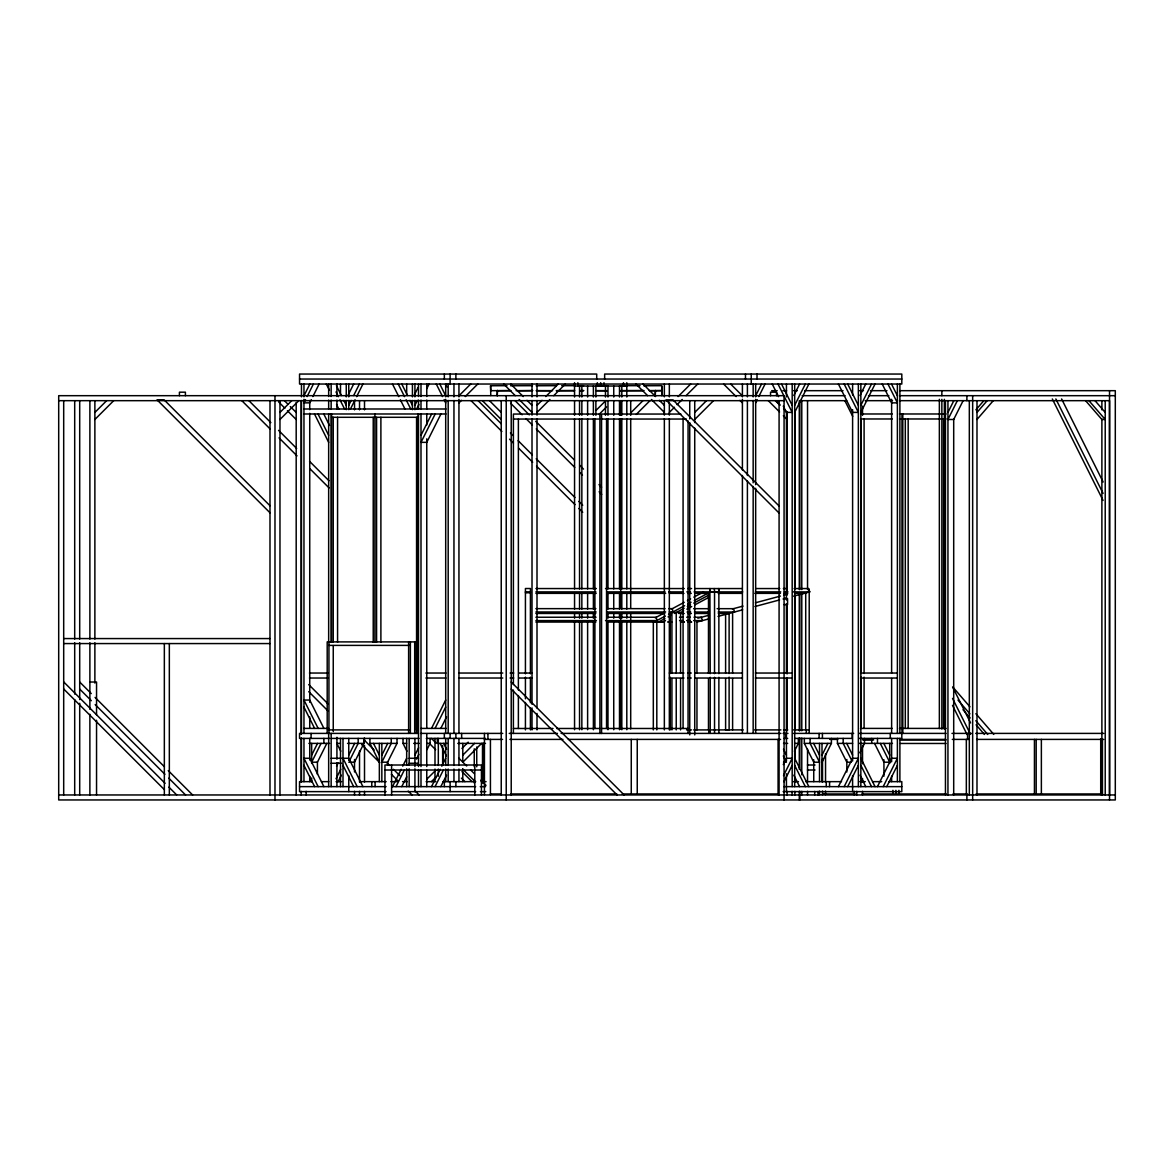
<?xml version="1.0" encoding="UTF-8"?>
<svg xmlns="http://www.w3.org/2000/svg" width="1174" height="1174" viewBox="0 0 1174 1174"><rect width="100%" height="100%" fill="white"/><g stroke="black" fill="none" stroke-linecap="round" stroke-linejoin="round"><path stroke-width="1.5" d="M799.289 799.949L799.289 791.291M1109.533 794.959L1109.533 390.678M303.963 395.799L309.848 384.03M305.534 399.718L303.963 402.858L309.731 402.858L311.301 399.718M307.104 396.577L313.385 384.03M312.871 396.577L319.137 384.03M347.915 395.506L353.653 384.03M348.751 405.338L351.217 400.422M353.682 395.506L359.405 384.03M350.336 409.242L355.062 399.791M356.632 396.636L362.942 384.03M414.084 395.506L418.179 387.303M414.921 405.338L417.386 400.422M416.506 409.242L418.869 404.516M426.749 388.755L429.112 384.03M420.996 435.29L431.65 413.982M435.187 413.982L420.996 442.349L426.764 442.349L440.94 413.982M311.653 755.146L317.538 743.391M321.06 743.391L311.653 762.205L317.42 762.205L326.827 743.391M336.556 766.152L338.141 762.997M336.013 778.758L340.739 769.308M348.751 755.146L354.636 743.391M338.068 781.723L341.341 775.163M349.544 760.635L358.173 743.391L358.173 738.402M363.925 738.402L363.925 743.391L354.519 762.205L348.751 762.205M381.844 755.146L387.728 743.391M397.017 738.402L397.017 743.391L387.611 762.205L381.844 762.205L391.25 743.391L391.25 738.402M392.483 786.639L401.156 769.308M402.726 766.152L406.674 758.272M396.02 786.639L404.208 770.247M414.921 755.146L418.604 747.794M401.772 786.639L406.688 776.806M431.518 728.408L445.694 700.042M416.491 759.079L418.854 754.368M435.04 728.408L445.694 707.1M426.969 749.658L430.095 743.391L430.095 738.402M440.808 728.408L446.546 716.932M431.518 786.639L440.177 769.308M441.762 766.152L445.694 758.272M435.04 786.639L443.244 770.247M440.808 786.639L446.546 775.163M755.66 395.799L761.544 384.03M755.66 402.858L757.23 399.718M758.8 396.577L765.066 384.03M793.844 395.506L799.582 384.03M794.681 405.338L805.335 384.03M794.681 412.397L808.871 384.03M860.014 395.506L865.752 384.03M860.85 405.338L871.504 384.03M860.85 412.397L875.041 384.03M947.946 412.426L953.816 400.672M957.353 400.672L947.946 419.485L953.699 419.485L963.12 400.672M783.278 764.582L786.433 758.272L792.186 758.272L783.528 775.603M794.416 751.228L798.335 743.391L798.335 738.402M783.997 781.723L792.186 765.331M822.005 755.146L827.89 743.391M822.005 762.205L831.412 743.391L831.412 738.402M838.412 786.639L852.603 758.272L858.355 758.272L844.179 786.639M859.794 752.798L864.504 743.391L864.504 738.402M847.701 786.639L858.355 765.331M877.448 786.639L891.624 758.272L897.391 758.272L883.2 786.639M886.737 786.639L897.391 765.331M975.917 409.814L983.841 400.672M976.988 412.426L987.173 400.672M976.988 419.485L993.277 400.672M94.874 412.426L106.643 400.672M94.874 419.485L113.702 400.672M279.97 412.426L291.739 400.672M279.97 419.485L298.798 400.672M458.946 395.799L470.715 384.03M458.946 402.858L461.455 400.349M465.227 396.577L477.774 384.03M506.992 385.688L490.541 385.762L490.761 390.502M490.761 395.491L490.585 385.688M537.002 405.338L542.021 400.319M545.778 396.563L558.31 384.03M537.002 412.397L549.902 399.498M553.761 395.638L565.369 384.03M596.333 410.078L605.74 400.672M599.004 414.466L606.532 406.938M631.157 412.426L642.926 400.672M636.176 414.466L649.985 400.672M661.931 390.678L649.163 390.678L662.077 390.531M678.117 396.563L690.65 384.03M669.341 412.397L674.507 407.246M677.075 404.663L682.241 399.498M686.1 395.638L697.708 384.03M694.729 412.426L706.499 400.672M694.729 419.485L713.543 400.672M426.866 779.14L435.657 770.364M461.954 748.44L468.221 742.159M431.416 781.649L436.126 776.939M462.791 755.146L474.56 743.391M481.604 743.391L462.791 762.205L462.791 743.391M655.253 617.832L663.295 613.518M671.323 609.218L684.193 602.321M687.406 600.604L690.62 598.887M693.834 597.155L703.475 591.99M654.109 622.059L665.35 616.042M668.564 614.31L684.633 605.696M687.847 603.979L691.06 602.262M694.274 600.53L710.49 591.887L709.903 588.556L710.226 673.656M658.423 622.059L664.851 618.625M668.065 616.893L671.279 615.176M674.492 613.459L684.134 608.279M687.348 606.562L690.561 604.845M693.775 603.113L708.245 595.365M665.497 620.591L662.752 622.059L606.811 622.059M678.821 613.488L683.635 610.876M686.849 609.145L691.677 606.562M694.891 604.845L707.746 597.948M697.826 618.214L709.36 615.132M732.385 608.954L743.01 606.107M755.41 602.79L780.431 596.084M783.748 595.189L787.461 594.205M696.96 622.059L709.272 618.771M718.062 616.409L742.658 609.82M754.97 606.518L779.58 599.929M783.087 598.989L786.609 598.05M793.639 596.157L809.737 591.887L808.548 588.556L794.152 588.556M299.546 379.041L901.808 379.041M510.587 385.762L532.497 385.688M536.107 385.762L556.197 385.688M561.671 385.688L574.424 385.688M579.897 385.688L583.537 385.688M596.304 385.688L607.237 385.688M620.004 385.688L640.05 385.688M643.66 385.762L661.931 385.688L661.887 395.697L662.077 387.024M574.541 386.026L626.799 386.026M490.585 390.693L510.793 390.531M516.105 390.678L532.658 390.531M552.558 390.678L536.151 390.678L550.709 390.722M574.585 390.531L556.197 390.678L574.409 390.722M583.698 390.531L579.897 390.678L583.522 390.722M643.836 390.531L620.004 390.678L643.675 390.722M771.7 390.678L777.188 390.678M782.941 390.678L786.609 390.678M793.653 390.678L797.307 390.678M804.63 390.678L843.049 390.678M859.529 390.678L863.462 390.678M870.506 390.678L886.972 390.678M899.783 390.678L1115.3 390.678L1115.3 799.949L58.7 799.949L58.7 395.682L784.071 395.682L784.071 799.949M497.835 390.751L510.617 390.722M517.881 390.751L532.482 390.722M802.165 395.682L845.133 395.682M868.511 395.682L888.85 395.682M899.489 395.682L1115.3 395.682M58.7 400.672L784.071 400.672M846.659 400.672L799.289 400.672L799.289 589.568M865.165 400.672L892.504 400.672M899.489 400.672L1109.533 400.672L1109.533 799.949M303.963 408.992L446.003 408.992M303.963 413.982L446.003 413.982M680.861 414.055L601.558 414.055L601.558 733.486M860.513 413.982L892.225 413.982M899.445 413.982L946.053 413.982M331.582 417.298L418.223 417.298M513.39 419.045L599.899 419.045M601.558 419.045L686.408 419.045M860.513 418.971L892.225 418.971M899.475 418.971L901.97 418.971M902.806 418.971L946.053 418.971M535.902 588.556L596.348 588.556M605.505 588.556L684.251 588.556M687.92 588.556L691.589 588.556M695.243 588.556L741.939 588.556M756.35 588.556L779.741 588.556M783.351 588.556L786.947 588.556M525.424 591.843L530.413 591.843M535.858 591.887L595.893 591.887M606.811 591.887L665.012 591.887M668.652 591.887L683.209 591.887M686.849 591.887L690.488 591.887M694.128 591.887L742.702 591.887M755.381 591.887L780.754 591.887M784.379 591.887L788.003 591.887M793.433 591.887L809.737 591.887M710.226 591.99L718.87 591.99L718.87 673.656M525.424 592.767L530.413 592.767M535.887 593.354L596.216 593.354M607.193 593.354L665.687 593.354M669.356 593.354L683.972 593.354M687.626 593.354L691.281 593.354M694.949 593.354L707.746 593.354M718.209 593.354L742.012 593.354M754.823 593.354L780.446 593.354M784.1 593.354L787.769 593.354M795.091 593.354L804.234 593.354M784.071 598.652L787.563 598.652L787.563 604.639L784.071 604.639M535.872 608.646L595.908 608.646M606.826 608.646L665.056 608.646M668.696 608.646L672.335 608.646L672.922 611.977L669.268 611.977M693.629 608.675L708.098 608.675M717.138 608.675L733.412 608.675L734.616 612.021L718.15 612.021M535.887 611.977L596.187 611.977M607.149 611.977L665.614 611.977M687.054 612.021L690.723 612.021M694.377 612.021L709.008 612.021M535.858 613.459L595.746 613.459M606.65 613.459L664.733 613.459M680.612 613.488L684.207 613.488M687.803 613.488L691.398 613.488M694.979 613.488L709.345 613.488M718.327 613.488L729.113 613.488L729.113 673.538M535.872 617.245L596.069 617.245M607.017 617.245L656.266 617.245L656.853 620.591L605.549 620.591M679.452 617.245L683.092 617.245M686.731 617.245L690.371 617.245M694.01 617.245L701.274 617.245L702.478 620.591L693.673 620.591M535.902 620.591L596.377 620.591M679.585 620.591L683.107 620.591M686.629 620.591L690.151 620.591M664.235 621.941L653.316 621.941L653.316 729.905M667.874 621.941L671.499 621.941M680.597 621.941L684.237 621.941M687.876 621.941L691.515 621.941M535.858 622.059L595.893 622.059M668.153 622.059L671.748 622.059M680.759 622.059L684.354 622.059M687.964 622.059L691.559 622.059M63.69 638.568L269.991 638.568M63.69 643.572L269.991 643.572M328.94 645.392L409.33 645.392M309.452 673.04L328.001 673.04M425.883 673.04L445.973 673.04M458.946 673.04L502.78 673.04M510.088 673.04L513.742 673.04M519.231 673.04L532.013 673.04M669.341 673.04L683.958 673.04M687.612 673.04L691.266 673.04M694.92 673.04L742.408 673.04M755.381 673.04L792.186 673.04M860.571 673.04L897.391 673.04M309.452 678.029L328.001 678.029M425.883 678.029L445.973 678.029M458.946 678.029L502.78 678.029M510.088 678.029L513.742 678.029M519.231 678.029L532.013 678.029M669.341 678.029L683.958 678.029M687.612 678.029L691.266 678.029M694.92 678.029L742.408 678.029M755.381 678.029L792.186 678.029M860.571 678.029L897.391 678.029M89.884 682.021L96.547 682.021L96.547 714.819M303.963 728.408L328.661 728.408M420.996 728.408L446.164 728.408M860.513 728.408L892.225 728.408M899.475 728.408L901.97 728.408M902.806 728.408L946.053 728.408M513.39 728.482L553.042 728.482M556.637 728.482L599.899 728.482M601.558 728.482L688.067 728.482M328.94 729.905L409.33 729.905M686.555 729.905L691.559 729.905M693.658 729.905L743.186 729.905M754.589 729.905L780.915 729.905M783.528 729.905L787.754 729.905M793.624 729.905L809.209 729.905M418.223 730.081L416.565 730.081L416.565 417.298M418.502 733.398L299.546 733.398L299.546 738.402L329.63 738.402M420.996 733.398L502.736 733.398M509.223 733.398L557.43 733.398M561.099 733.398L780.915 733.398M783.131 733.398L787.989 733.398M793.477 733.398L853.674 733.398M859.163 733.398L946.053 733.398M951.982 733.398L971.221 733.398M975.711 733.398L1103.736 733.398M331.156 738.402L419.015 738.402M426.323 738.402L485.478 738.402M784.115 738.402L787.681 738.402M794.593 738.402L852.177 738.402L852.177 733.398M859.163 738.402L901.808 738.402L901.808 733.398M484.436 739.4L502.56 739.4M509.883 739.4L562.918 739.4M568.407 739.4L780.578 739.4M829.783 739.4L837.722 739.4M863.33 739.4L872.473 739.4M899.915 739.4L945.642 739.4M952.319 739.4L969.328 739.4M976.592 739.4L1103.677 739.4M862.773 739.972L873.632 739.972M900.531 739.972L946.024 739.972M308.894 743.391L329.63 743.391M340.401 743.391L336.85 743.391L340.768 751.228M347.504 743.391L363.925 743.391M369.942 738.402L369.942 743.391L397.017 743.391M403.02 738.402L403.02 743.391L406.571 743.391M413.674 743.391L419.25 743.391M427.219 743.391L430.095 743.391M447.294 743.391L437.315 743.391L437.315 738.402M457.801 743.391L485.493 743.391M783.542 743.391L787.681 743.391M794.783 743.391L798.335 743.391M804.337 738.402L804.337 743.391L831.412 743.391M837.429 738.402L837.429 743.391L852.603 743.391M859.177 743.391L892.46 743.391M900.531 743.465L946.024 743.465M331.156 758.272L341.59 758.272M409.168 758.272L418.502 758.272M783.542 762.205L786.433 762.205M851.15 762.205L846.836 762.205L837.429 743.391M331.156 763.261L341.59 763.261M409.168 763.261L418.502 763.261M807.463 765.008L815.035 765.008M384.955 770.012L481.443 770.012M807.463 770.012L815.035 770.012M312.328 781.649L299.546 781.649L299.546 791.628L386.099 791.628M321.471 781.649L328.764 781.649M336.072 781.649L341.561 781.649M359.816 781.649L386.158 781.649M390.869 781.649L397.047 781.649M402.535 781.649L407.305 781.649M426.133 781.649L435.803 781.649M442.789 781.649L475.719 781.649M481.208 781.649L486.095 781.649M793.331 781.649L798.481 781.649M805.804 781.649L841.538 781.649M859.808 781.649L865.282 781.649M872.59 781.649L881.718 781.649M889.026 781.649L901.808 781.649L901.808 791.628L783.161 791.628M299.546 786.639L386.099 786.639M392.072 786.639L475.661 786.639M480.254 786.639L485.552 786.639M783.894 786.639L901.808 786.639M391.602 791.628L475.661 791.628M480.415 791.628L485.801 791.628M490.424 793.962L501.415 793.962M510.587 793.962L616.849 793.962M622.337 793.962L778.083 793.962M822.519 793.962L855.288 793.962M861.951 793.962L946.317 793.962M952.98 793.962L967.537 793.962M976.02 793.962L1102.459 793.962M58.7 794.959L1115.3 794.959M776.014 400.672L779.785 404.428M775.339 400.672L780.035 405.368M783.572 408.904L787.094 412.426M768.28 400.672L779.565 411.957M783.337 415.728L787.094 419.485M730.639 384.03L742.408 395.799M723.58 384.03L736.127 396.577M739.899 400.349L742.408 402.858M778.905 505.818L673.04 399.938L665.981 399.938L778.905 512.877M643.044 384.03L655.576 396.563M659.333 400.319L664.352 405.338M635.985 384.03L647.593 395.638M651.453 399.498L664.352 412.397M510.705 384.03L523.237 396.563M526.994 400.319L532.013 405.338M503.646 384.03L515.254 395.638M519.113 399.498L532.013 412.397M515.078 400.672L529.269 414.877M535.726 421.319L574.468 460.061M579.633 465.227L583.507 469.101M599.004 484.598L601.587 487.181M510.587 403.24L522.137 414.789M525.981 418.634L532.394 425.047M536.254 428.906L574.746 467.399M579.883 472.535L582.451 475.103M599.136 491.789L601.704 494.357M489.47 400.672L501.239 412.426M482.411 400.672L501.239 419.485M478.126 400.672L501.371 423.902M510.411 432.942L512.979 435.525M518.145 440.69L532.35 454.896M536.224 458.77L574.966 497.512M578.841 501.386L582.715 505.246M471.067 400.672L501.87 431.474M509.56 439.164L513.42 443.024M518.556 448.145L532.673 462.262M536.518 466.122L575.011 504.615M578.87 508.474L582.715 512.319M284.416 400.672L287.953 404.194M290.301 406.556L296.186 412.426M278.62 401.919L284.886 408.2M287.395 410.709L296.186 419.485M248.888 400.672L270.827 422.611M278.576 430.359L296.655 448.439M309.569 461.353L328.94 480.724M241.829 400.672L270.064 428.906M279.045 437.887L297.007 455.85M309.848 468.69L329.087 487.929M511.218 682.021L624.157 794.959M511.218 689.079L617.098 794.959M269.991 505.715L164.111 399.835L157.052 399.835L269.991 512.774M458.946 758.272L466.68 766.006M470.554 769.88L474.413 773.754M480.87 780.196L486.021 785.347M462.703 769.087L475.235 781.635M431.416 738.402L436.126 743.098M461.954 771.611L471.992 781.649M429.376 743.421L435.657 749.687M461.397 778.127L464.933 781.649M308.733 684.589L327.986 703.842M363.925 739.781L374.183 750.039M387.024 762.88L389.592 765.448M393.437 769.293L399.85 775.706M415.258 791.115L419.103 794.959M308.747 691.662L328.118 711.033M361.695 744.61L379.76 762.674M391.382 774.297L397.839 780.754M408.17 791.085L412.045 794.959M79.7 682.021L91.249 693.57M95.094 697.429L164.389 766.725M168.249 770.584L192.624 794.959M79.7 689.079L91.308 700.702M95.182 704.576L164.918 774.297M168.792 778.171L185.565 794.959M63.69 681.918L165.079 783.307M168.924 787.152L176.628 794.857M63.69 688.977L164.404 789.691M1095.019 400.672L1105.218 412.426M1088.914 400.672L1105.218 419.485L1101.887 419.485L1085.583 400.672M953.229 687.538L969.929 706.821M975.888 713.704L993.776 734.366M957.984 700.086L969.885 713.836M975.843 720.704L987.76 734.454M962.988 709.712L970.135 717.96M976.093 724.828L984.428 734.454M1061.604 398.94L1103.149 482M1055.837 398.94L1103.076 493.403M1052.315 398.955L1103.061 500.432M891.506 384.03L897.391 395.799M887.97 384.03L897.391 402.858L891.624 402.858L882.217 384.03M847.701 384.03L858.355 405.338M844.179 384.03L858.355 412.397L852.603 412.397L838.412 384.03M844.854 400.672L852.691 416.359M952.584 686.937L970.575 722.949M952.54 698.398L970.546 734.396M952.51 705.369L967.156 734.689M781.532 384.03L792.186 405.338M778.01 384.03L792.186 412.397L786.433 412.397L783.278 406.101M772.243 384.03L778.553 396.636M883.817 743.391L889.701 755.146M880.295 743.391L889.701 762.205L883.934 762.205L874.527 743.391M860.85 758.272L875.041 786.639M860.85 765.331L871.504 786.639M846.718 743.391L852.603 755.146M860.014 775.163L865.752 786.639M851.81 760.635L843.181 743.391L843.181 738.402M813.626 743.391L819.511 755.146M804.337 743.391L813.743 762.205L819.511 762.205L810.104 743.391L810.104 738.402M794.681 758.272L808.871 786.639M794.681 765.331L805.335 786.639M783.484 749.261L786.433 755.146M793.844 775.163L799.582 786.639M783.293 755.939L785.641 760.635M445.577 384.03L447.045 386.965M439.81 384.03L445.694 395.799M436.288 384.03L442.554 396.577M444.124 399.718L445.694 402.858M401.772 384.03L407.51 395.506M409.975 400.422L412.426 405.338M398.25 384.03L404.546 396.636M406.131 399.791L410.856 409.242M392.483 384.03L398.793 396.636M400.363 399.791L405.089 409.242M336.424 385.674L341.341 395.506M343.806 400.422L346.257 405.338M336.013 391.911L338.376 396.636M339.961 399.791L344.686 409.242M326.313 384.03L329.468 390.34M336.556 404.516L338.919 409.242M323.775 413.982L329.512 425.458M318.007 413.982L328.661 435.29M314.485 413.982L328.661 442.349M443.655 743.391L446.604 749.261M440.133 743.391L446.399 755.939M403.02 743.391L406.938 751.228M373.464 743.391L379.349 755.146M369.942 743.391L379.349 762.205M362.942 786.639L348.751 758.272L342.999 758.272L357.175 786.639M342.999 765.331L353.653 786.639M323.907 728.408L309.731 700.042L303.963 700.042L318.154 728.408M303.963 707.1L314.617 728.408M323.907 786.639L309.731 758.272L303.963 758.272L318.154 786.639M303.963 765.331L314.617 786.639M808.548 588.556L809.458 591.916M714.218 588.556L714.673 591.916M1105.218 400.672L1105.218 794.959M1102.459 739.4L1102.459 794.607M1101.887 400.672L1101.887 409.843M1101.887 419.001L1101.887 794.959M1100.713 738.798L1100.713 794.563M1041.367 739.4L1041.367 793.962M1036.187 739.4L1036.187 793.962M1034.441 739.4L1034.441 793.962M976.988 400.672L976.988 794.959M972.659 395.682L972.659 799.949M969.328 400.672L969.328 794.959M967.581 733.398L967.581 739.4M966.892 395.682L966.892 400.672M966.892 794.959L966.892 799.949M966.334 739.4L966.334 794.607M953.699 419.001L953.699 794.959M947.946 400.672L947.946 794.959M945.452 400.672L945.452 794.959M944.366 399.336L944.366 729.025M943.558 418.971L943.558 728.408M941.856 390.678L941.856 395.682M941.856 399.336L941.856 729.025M939.361 399.336L939.361 728.614M908.177 418.971L908.177 728.408M905.301 418.971L905.301 728.408M902.806 413.982L902.806 733.398M901.97 413.982L901.97 733.398M899.886 384.03L899.886 733.398M899.886 738.402L899.886 781.649M898.946 790.322L898.946 793.962M897.391 384.03L897.391 733.398M897.391 738.402L897.391 781.649M895.923 790.322L895.923 793.962M892.93 790.322L892.93 793.962M891.624 399.321L891.624 673.04M891.624 678.528L891.624 733.398M891.624 738.402L891.624 761.823M891.624 776.249L891.624 781.649M890.274 733.398L890.274 738.402M889.701 743.391L889.701 763.423M883.934 759.783L883.934 776.19M877.477 738.402L877.477 743.391M871.724 738.402L871.724 743.391M864.093 418.971L864.093 673.48M864.093 677.149L864.093 728.408M862.523 406.175L862.523 415.332M862.523 745.446L862.523 763.79M862.523 778.45L862.523 782.119M862.523 791.291L862.523 794.959M861.202 418.971L861.202 673.48M861.202 677.149L861.202 728.408M860.85 384.03L860.85 786.639M858.355 384.03L858.355 786.639M856.756 791.291L856.756 794.959M854.261 791.291L854.261 794.959M852.603 384.03L852.603 395.007M852.603 409.653L852.603 761.016M852.603 775.544L852.603 791.628M846.836 759.475L846.836 771.978M829.578 781.649L829.578 786.639M826.261 781.649L826.261 786.639M825.542 753.649L825.542 782.133M825.542 791.041L825.542 794.607M822.519 758.991L822.519 782.133M822.519 791.041L822.519 794.607M822.416 733.398L822.416 738.402M822.005 743.391L822.005 781.649M819.511 743.391L819.511 781.649M819.525 791.041L819.525 794.607M819.1 733.398L819.1 738.402M818.029 791.393L818.029 794.959M814.697 791.393L814.697 794.959M813.743 759.783L813.743 781.649M809.209 591.99L809.209 733.398M807.536 400.672L807.536 589.568M807.536 749.115L807.536 782.119M807.536 791.291L807.536 794.959M806.318 729.905L806.318 733.398M805.716 592.929L805.716 729.905M801.783 400.672L801.783 589.568M801.783 593.222L801.783 730.771M801.783 738.108L801.783 774.781M801.783 791.291L801.783 794.959M799.832 402.506L799.832 589.568M799.832 595.057L799.832 730.771M799.832 738.108L799.832 767.458M799.832 791.291L799.832 799.949M799.289 593.222L799.289 730.771M799.289 738.108L799.289 769.293M794.842 409.843L794.842 589.568M794.842 595.057L794.842 730.771M794.842 749.115L794.842 760.121M794.842 778.45L794.842 782.119M794.842 791.291L794.842 794.959M794.681 384.03L794.681 786.639M792.186 384.03L792.186 786.639M792.083 791.291L792.083 794.959M787.094 411.678L787.094 595.057M787.094 604.228L787.094 673.92M787.094 677.589L787.094 730.771M787.094 791.291L787.094 794.959M786.433 384.03L786.433 396.841M786.433 411.487L786.433 599.973M786.433 603.641L786.433 673.186M786.433 678.675L786.433 761.016M786.433 773.769L786.433 791.628M786.008 733.398L786.008 738.402M779.081 400.672L779.081 794.959M778.083 739.4L778.083 794.607M776.528 395.682L776.528 392.189L770.54 392.189L770.54 395.682M757.01 374.051L757.01 379.041M755.66 384.03L755.66 396.841M755.66 399.321L755.66 484.642M755.66 488.296L755.66 733.398M753.165 384.03L753.165 396.841M753.165 400.495L753.165 482.808M753.165 486.462L753.165 733.398M751.243 374.051L751.243 384.03M747.398 384.03L747.398 396.841M747.398 400.495L747.398 475.485M747.398 480.973L747.398 733.398M745.475 374.051L745.475 379.041M742.408 384.03L742.408 396.841M742.408 399.321L742.408 469.996M742.408 475.485L742.408 733.398M732.605 612.52L732.605 673.054M732.605 678.557L732.605 729.905M729.113 677.134L729.113 729.949L725.605 729.949L725.605 678.572M725.605 614.384L725.605 673.113M718.87 677.281L718.87 733.398M714.54 591.99L714.54 673.656M714.54 677.281L714.54 733.398M710.226 677.281L710.226 733.398M708.788 729.905L708.788 733.398M708.48 592.929L708.48 673.289M708.48 678.763L708.48 729.905M696.96 621.941L696.96 673.186M696.96 678.675L696.96 729.905M694.729 400.672L694.729 422.581M694.729 428.07L694.729 734.909M689.74 400.672L689.74 418.927M689.74 422.581L689.74 734.909M688.067 420.879L688.067 733.486M683.077 419.045L683.077 728.482M680.568 673.054L680.568 612.52L671.924 612.52L671.924 673.054M680.568 678.557L680.568 729.905M676.239 612.52L676.239 673.054M676.239 678.557L676.239 729.905M671.924 678.557L671.924 729.905M670.178 613.459L670.178 673.494M670.178 677.134L670.178 729.905M669.341 384.03L669.341 396.841M669.341 402.33L669.341 415.141M669.341 418.795L669.341 729.905M664.352 384.03L664.352 396.841M664.352 400.495L664.352 415.141M664.352 418.795L664.352 729.905M656.809 621.941L656.809 729.905M637.247 739.4L637.247 793.962M631.26 739.4L631.26 793.962M630.702 400.672L630.702 415.332M630.702 419.001L630.702 607.897M630.702 613.4L630.702 728.937M626.784 382.695L626.799 397.003M626.799 400.657L626.799 415.273M626.799 418.942L626.799 588.966M626.799 592.621L626.799 609.086M626.799 612.74L626.799 618.228M626.799 621.882L626.799 729.744M623.453 382.695L623.453 386.026M621.809 386.026L621.809 397.003M621.809 400.657L621.809 415.273M621.809 418.942L621.809 588.966M621.809 592.621L621.809 609.086M621.809 612.74L621.809 618.228M621.809 621.882L621.809 729.744M620.943 506.537L620.943 513.596M620.723 400.672L620.723 415.332M620.723 419.001L620.723 607.897M620.723 613.4L620.723 728.937M619.505 386.026L619.505 397.003M619.505 400.657L619.505 415.273M619.505 418.942L619.505 588.966M619.505 592.621L619.505 609.086M619.505 612.74L619.505 618.228M619.505 621.882L619.505 729.744M613.738 386.026L613.738 397.003M613.738 400.657L613.738 415.273M613.738 418.942L613.738 588.966M613.738 592.621L613.738 609.086M613.738 612.74L613.738 618.228M613.738 621.882L613.738 729.744M607.971 386.026L607.971 397.003M607.971 400.657L607.971 415.273M607.971 418.942L607.971 588.966M607.971 592.621L607.971 609.086M607.971 612.74L607.971 618.228M607.971 621.882L607.971 729.744M606.547 419.045L606.547 728.482M605.476 386.026L605.476 397.003M605.476 400.657L605.476 415.273M604.639 379.041L604.639 374.051L901.808 374.051L901.808 384.03L299.546 384.03L299.546 374.051L596.715 374.051L596.715 379.041M603.994 382.695L603.994 386.026M600.662 382.695L600.662 386.026M599.899 733.486L599.899 414.055L513.39 414.055L513.39 684.545M597.331 382.695L597.331 386.026M595.878 386.026L595.878 397.003M595.878 400.657L595.878 415.273M594.91 419.045L594.91 728.482M593.384 386.026L593.384 397.003M593.384 400.657L593.384 415.273M593.384 418.942L593.384 588.966M593.384 592.621L593.384 609.086M593.384 612.74L593.384 618.228M593.384 621.882L593.384 729.744M587.616 386.026L587.616 397.003M587.616 400.657L587.616 415.273M587.616 418.942L587.616 588.966M587.616 592.621L587.616 609.086M587.616 612.74L587.616 618.228M587.616 621.882L587.616 729.744M581.849 386.026L581.849 397.003M581.849 400.657L581.849 415.273M581.849 418.942L581.849 588.966M581.849 592.621L581.849 609.086M581.849 612.74L581.849 618.228M581.849 621.882L581.849 729.744M579.545 386.026L579.545 397.003M579.545 400.657L579.545 415.273M579.545 418.942L579.545 588.966M579.545 592.621L579.545 609.086M579.545 612.74L579.545 618.228M579.545 621.882L579.545 729.744M577.872 382.695L577.872 386.026M574.541 382.695L574.556 397.003M574.556 400.657L574.556 415.273M574.556 418.942L574.556 588.966M574.556 592.621L574.556 609.086M574.556 612.74L574.556 618.228M574.556 621.882L574.556 729.744M537.002 384.03L537.002 396.841M537.002 400.495L537.002 415.141M537.002 418.795L537.002 707.951M537.002 713.44L537.002 729.905M532.013 384.03L532.013 396.841M532.013 400.495L532.013 415.141M532.013 418.795L532.013 704.283M532.013 707.951L532.013 729.905M530.413 673.847L530.413 588.512L525.424 588.512L525.424 673.847M530.413 677.134L530.413 702.786M530.413 707.966L530.413 729.905M525.424 677.134L525.424 698.823M525.424 702.478L525.424 729.905M518.38 419.045L518.38 690.033M518.38 695.536L518.38 728.482M513.39 690.033L513.39 733.486M511.218 400.672L511.218 794.959M506.229 395.682L506.229 799.949M501.239 400.672L501.239 794.959M490.424 739.4L490.424 794.607M487.929 733.398L487.929 739.4M484.436 733.398L484.436 794.607M483.659 743.391L483.659 781.649M482.499 743.391L482.499 783.043M481.443 794.959L481.443 765.008L384.955 765.008L384.955 794.959M476.747 746.987L476.747 766.813M474.795 765.008L474.795 794.959M474.252 748.792L474.252 766.813M474.252 779.433L474.252 783.043M462.791 768.897L462.791 781.649M461.646 733.398L461.646 738.402M458.946 384.03L458.946 396.841M458.946 399.321L458.946 733.398M458.946 738.402L458.946 765.433M458.946 769.029L458.946 781.649M455.879 374.051L455.879 379.041M455.879 733.398L455.879 738.402M455.879 781.649L455.879 786.639M453.956 384.03L453.956 396.841M453.956 400.495L453.956 733.398M453.956 738.402L453.956 765.433M453.956 769.029L453.956 781.649M450.112 374.051L450.112 384.03M450.112 733.398L450.112 738.402M450.112 781.649L450.112 791.628M448.189 384.03L448.189 396.841M448.189 400.495L448.189 733.398M448.189 738.402L448.189 765.433M448.189 769.029L448.189 781.649M445.694 384.03L445.694 396.841M445.694 399.321L445.694 733.398M445.694 738.402L445.694 765.433M445.694 769.029L445.694 781.649M444.344 374.051L444.344 379.041M444.344 733.398L444.344 738.402M444.344 781.649L444.344 786.639M443.185 748.851L443.185 763.423M442.642 745.607L442.642 765.433M438.313 738.402L438.313 765.433M438.313 769.029L438.313 776.249M434.996 738.402L434.996 765.433M434.996 769.029L434.996 779.844M426.764 384.03L426.764 396.504M426.764 400.07L426.764 408.992M426.764 413.982L426.764 424.944M426.764 438.812L426.764 728.188M426.764 733.662L426.764 766.549M426.764 770.203L426.764 786.639M420.996 384.03L420.996 396.504M420.996 400.07L420.996 408.992M420.996 413.982L420.996 766.549M420.996 770.203L420.996 786.639M418.502 384.03L418.502 396.504M418.502 400.07L418.502 408.992M418.502 413.982L418.502 766.549M418.502 770.203L418.502 786.639M418.223 413.982L418.223 733.398M416.418 733.398L416.418 641.899L327.194 641.899L327.194 733.398M414.921 384.03L414.921 396.841M414.921 400.495L414.921 409.653M414.921 738.402L414.921 766.622M414.921 768.779L414.921 791.628M414.701 641.899L414.701 733.398M412.426 384.03L412.426 396.841M412.426 400.495L412.426 409.653M410.372 641.899L410.372 733.398M409.168 738.402L409.168 765.199M409.168 768.779L409.168 786.639M408.625 641.899L408.625 733.398M406.674 384.03L406.674 395.007M406.674 738.402L406.674 765.331M406.674 768.779L406.674 786.639M391.602 765.008L391.602 794.959M387.611 761.603L387.611 765.257M381.844 743.391L381.844 781.649M380.89 417.298L380.89 642.281M379.349 743.391L379.349 781.649M376.575 417.298L376.575 642.281M374.902 413.982L374.902 642.281M375.093 781.649L375.093 786.639M373.229 417.298L373.229 642.281M371.776 781.649L371.776 786.639M364.512 400.672L364.512 409.843M364.512 738.108L364.512 741.777M364.512 745.446L364.512 782.119M364.512 791.291L364.512 794.959M359.523 400.672L359.523 409.843M359.523 750.949L359.523 782.119M359.523 791.291L359.523 794.959M354.533 400.672L354.533 409.843M354.519 759.475L354.519 771.978M354.533 791.291L354.533 794.959M348.751 384.03L348.751 396.841M348.751 400.495L348.751 409.653M348.751 738.402L348.751 760.444M348.751 775.544L348.751 791.628M346.257 384.03L346.257 396.841M346.257 400.495L346.257 409.653M342.999 738.402L342.999 786.639M340.504 384.03L340.504 395.007M340.504 738.402L340.504 786.639M337.569 417.298L337.569 642.281M336.923 384.03L336.923 396.504M336.923 400.07L336.923 408.992M336.923 737.316L336.923 759.24M336.923 762.895L336.923 786.639M333.24 417.298L333.24 642.281M333.255 645.568L333.255 731.578M331.582 413.982L331.582 642.281M331.156 384.03L331.156 396.504M331.156 400.07L331.156 408.992M331.156 413.982L331.156 642.325M331.156 733.398L331.156 786.639M328.94 641.899L328.94 733.398M328.661 384.03L328.661 396.504M328.661 400.07L328.661 408.992M328.661 413.982L328.661 642.325M328.661 733.662L328.661 786.639M323.877 738.402L323.877 743.391M317.42 761.603L317.42 774.356M311.653 743.391L311.653 763.423M311.653 778.01L311.653 781.649M311.081 733.398L311.081 738.402M309.731 400.495L309.731 409.638M309.731 413.292L309.731 702.301M309.731 716.947L309.731 727.924M309.731 738.402L309.731 760.018M309.731 776.249L309.731 781.649M306.165 791.291L306.165 794.959M303.963 384.03L303.963 396.841M303.963 399.321L303.963 733.398M303.963 738.402L303.963 781.649M301.469 384.03L301.469 396.841M301.469 400.495L301.469 733.398M301.469 738.402L301.469 781.649M301.175 400.672L301.175 734.44M301.175 738.108L301.175 782.119M301.175 791.291L301.175 794.959M296.186 402.506L296.186 794.959M279.97 400.672L279.97 794.959M274.98 395.682L274.98 799.949M269.991 400.672L269.991 794.959M185.404 395.682L185.404 392.189L179.417 392.189L179.417 395.682M169.335 643.572L169.335 794.959M164.345 643.572L164.345 794.959M96.547 720.278L96.547 794.959M94.874 400.672L94.874 639.082M94.874 642.75L94.874 683.092M89.884 400.672L89.884 639.082M89.884 642.75L89.884 709.345M89.884 714.262L89.884 794.959M79.7 400.672L79.7 639.082M79.7 642.75L79.7 699.601M79.7 703.27L79.7 794.959M74.696 400.672L74.696 639.082M74.696 642.75L74.696 694.098M74.696 699.601L74.696 794.959M63.69 400.672L63.69 794.959M497.409 390.502L497.233 395.682L497.409 390.502M655.415 390.531L655.239 395.697L655.415 390.531M607.237 390.678L596.304 390.678L607.222 390.722M719.134 591.887L718.547 588.556L718.987 591.916"/></g></svg>
